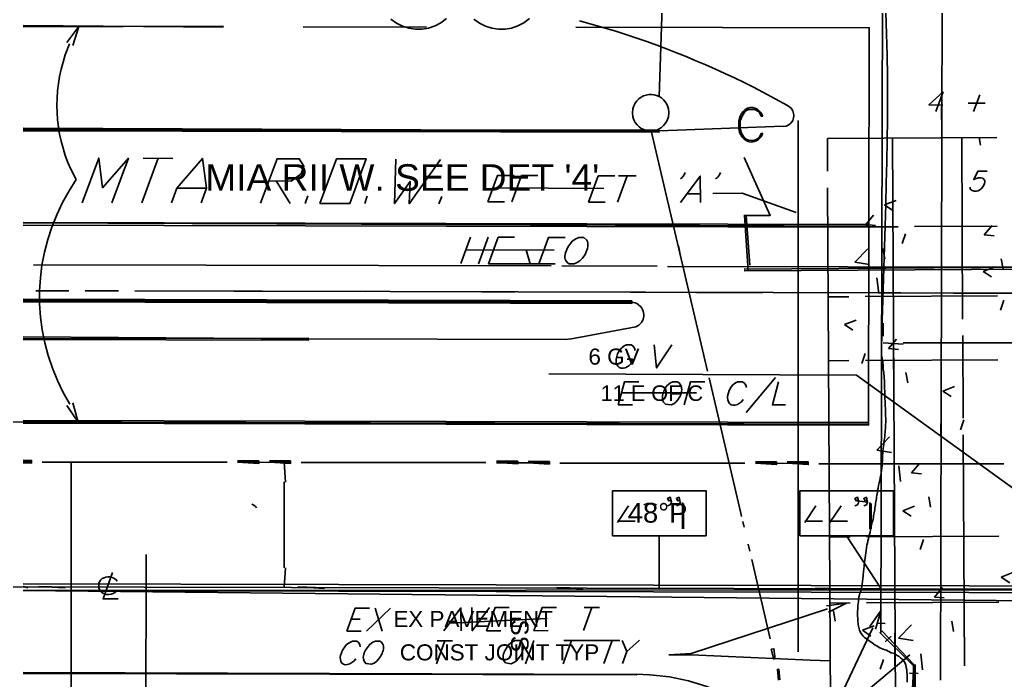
# Model space of a CAD drawing. Header units: feet. Extents: x 13 to 426, y 12 to 285.
# Drawn here: x 50.8 to 125.4, y 131 to 181.1 of the extents above; entities that cross this region are included whole.
import ezdxf
from ezdxf.enums import TextEntityAlignment as Align

# ---------------------------------------------------------------- set-up
doc = ezdxf.new("R2010")
doc.units = ezdxf.units.FT
doc.layers.add('ANOTACION', color=8, linetype='CONTINUOUS')
doc.layers.add('EJE_VIA', color=7, linetype='CONTINUOUS')
doc.styles.add('CAD_TEXT', font='Arial')

msp = doc.modelspace()

# ---------------------------------------------------------------- linework, layer by layer
at = {"layer": 'EJE_VIA'}
for p, q in [((120.467, 131.033), (120.692, 219.5)), ((99.167, 175.25), (100.067, 200.383)), ((115.967, 134.7), (116.117, 189.85)), ((51.033, 180.633), (66.2, 180.5)), ((51.033, 180.533), (66.2, 180.567)), ((72.217, 180.508), (81.567, 180.517)), ((120.133, 174.117), (120.683, 175.6)), ((122.983, 174.1), (123.467, 175.383)), ((122.583, 174.733), (123.867, 174.733)), ((120.558, 174.484), (120.583, 172.482)), ((109.7, 133.183), (109.7, 173.433)), ((99.2, 172.633), (51.033, 172.85)), ((51.033, 172.783), (99.2, 172.583)), ((51.033, 172.65), (99.2, 172.733)), ((51.033, 172.65), (99.2, 172.533)), ((98.583, 172.633), (102.85, 154.45)), ((99.196, 172.633), (108.57, 172.992)), ((111.917, 172.067), (124.75, 172.133)), ((111.917, 172.067), (111.933, 169.583)), ((116.833, 172.1), (117.067, 128.35)), ((122.083, 172.117), (122.15, 158.383)), ((123.4, 172.133), (123.5, 171.567)), ((60, 167.183), (61.25, 170.567)), ((60.117, 170.567), (62.367, 170.55)), ((70.183, 168.85), (71.25, 167.15)), ((96.033, 167.233), (96.767, 169.233)), ((96.1, 169.233), (97.433, 169.233)), ((62.667, 168.3), (64.917, 168.3)), ((86.6, 168.317), (94.983, 168.283)), ((111.933, 168.333), (112.15, 128.333)), ((72.383, 167.15), (72.583, 167.717)), ((76.883, 167.133), (77.083, 167.7)), ((82.5, 167.117), (82.717, 167.683)), ((86.217, 167.267), (87.467, 167.267)), ((93.833, 167.233), (95.083, 167.233)), ((101.317, 167.883), (102.283, 167.883)), ((116.25, 167.033), (117.117, 167.367)), ((116.25, 167.033), (116.867, 166.617)), ((51.033, 165.667), (115.05, 165.417)), ((105.6, 166.233), (107.583, 166.233)), ((105.648, 166.235), (105.912, 162.052)), ((105.759, 166.244), (106.053, 162.467)), ((114.817, 165.55), (115.417, 166.267)), ((111.95, 165.367), (117.267, 165.383)), ((114.817, 165.55), (115.567, 165.483)), ((118.517, 165.4), (124.767, 165.433)), ((123.783, 164.767), (124.383, 165.483)), ((84.167, 162.6), (84.9, 164.6)), ((85.5, 162.583), (86.233, 164.583)), ((117.583, 164.1), (117.833, 164.85)), ((123.783, 164.767), (124.533, 164.7)), ((84.55, 163.633), (91.217, 163.617)), ((89.117, 163.633), (89.4, 162.583)), ((100.633, 163.933), (100.8, 163.15)), ((113.983, 162.7), (114.967, 163.717)), ((116.117, 163.733), (116.267, 162.95)), ((113.983, 162.7), (115.1, 162.533)), ((125.083, 162.95), (125.233, 162.167)), ((51.8, 162.508), (91, 162.433)), ((86.267, 162.583), (91.317, 162.567)), ((91.8, 162.408), (99.017, 162.4)), ((99.817, 162.375), (147.017, 162.283)), ((105.616, 162.176), (147.917, 162.47)), ((105.617, 162.036), (148.365, 162.323)), ((123.7, 162), (124.583, 162.333)), ((123.717, 162), (124.333, 161.583)), ((115.667, 161.517), (115.8, 160.333)), ((51.983, 160.533), (54.483, 160.533)), ((55.733, 160.533), (58.233, 160.517)), ((59.483, 160.517), (148.25, 160.283)), ((66.983, 160.5), (76.983, 160.467)), ((85.733, 160.45), (88.233, 160.433)), ((51.033, 159.867), (97.1, 159.633)), ((51.033, 159.767), (97.1, 159.767)), ((51.033, 159.7), (97.1, 159.7)), ((97, 160.417), (107, 160.383)), ((111.983, 160.083), (113.533, 160.083)), ((114.783, 160.1), (124.783, 160.15)), ((115.75, 160.367), (144.5, 160.283)), ((125.033, 159.067), (125.283, 159.817)), ((113.2, 157.967), (114.083, 158.317)), ((92.533, 156.9), (97.4, 157.8)), ((113.2, 157.967), (113.833, 157.55)), ((116.15, 157.083), (116.15, 158.083)), ((72.65, 156.9), (51.033, 157.033)), ((51.033, 156.9), (72.65, 156.95)), ((51.033, 156.833), (72.65, 156.8)), ((112, 154.567), (112, 157.083)), ((116.55, 156.15), (117.15, 156.867)), ((116.917, 154.6), (116.917, 157.1)), ((122.183, 150.883), (122.167, 157.133)), ((116.15, 156.59), (117.66, 156.497)), ((116.55, 156.15), (117.3, 156.083)), ((117.65, 156.583), (133.233, 156.583)), ((112, 155.233), (113.55, 155.25)), ((114.533, 155.033), (114.783, 155.783)), ((114.8, 155.25), (124.817, 155.3)), ((105.767, 151.3), (107.983, 153.967)), ((117.85, 154.333), (118, 153.55)), ((120.667, 152.933), (121.533, 153.283)), ((96.333, 152.8), (102, 152.8)), ((120.667, 152.933), (121.283, 152.517)), ((96.083, 151.883), (97.167, 151.883)), ((122, 150), (122.25, 150.75)), ((44.933, 150.617), (115.017, 150.417)), ((120.492, 150.484), (120.517, 148.482)), ((115.65, 148.467), (116.617, 149.467)), ((122.2, 149.633), (122.283, 132.117)), ((115.65, 148.467), (116.767, 148.283)), ((51.667, 147.683), (51.033, 147.7)), ((51.667, 147.683), (51.033, 147.617)), ((51.033, 147.533), (51.667, 147.683)), ((51.033, 147.517), (51.667, 147.583)), ((51.667, 147.583), (51.033, 147.517)), ((51.667, 147.483), (51.033, 147.5)), ((52.467, 147.558), (66.467, 147.55)), ((54.667, 147.567), (54.667, 146.067)), ((67.265, 147.525), (71.268, 147.55)), ((69.8, 147.55), (70.3, 147.55)), ((70.793, 147.55), (70.886, 146.04)), ((72.067, 147.525), (86.067, 147.517)), ((86.865, 147.491), (90.868, 147.5)), ((91.667, 147.475), (105.667, 147.467)), ((106.465, 147.441), (110.468, 147.467)), ((111.267, 147.425), (125.267, 147.433)), ((117.317, 147.267), (117.45, 146.083)), ((118.283, 146.733), (118.883, 147.45)), ((118.283, 146.733), (119.033, 146.667)), ((54.65, 86.117), (54.667, 146.067)), ((70.8, 139.55), (70.8, 146.05)), ((119.6, 144.917), (119.733, 144.133)), ((96.017, 142.983), (96.867, 144.233)), ((100.95, 142.5), (100.95, 144.5)), ((101.033, 144.417), (101.033, 142.5)), ((110.2, 142.983), (111.05, 144.233)), ((112.1, 142.983), (112.95, 144.233)), ((114.2, 144.617), (114.95, 144.517)), ((115.133, 142.5), (115.133, 144.5)), ((115.217, 144.417), (115.217, 142.5)), ((117.617, 143.867), (118.5, 144.217)), ((117.633, 143.867), (118.25, 143.45)), ((96.017, 143.083), (97.35, 143.083)), ((105.517, 143.05), (105.617, 142.633)), ((110.2, 143.083), (111.533, 143.083)), ((112.1, 143.083), (113.433, 143.083)), ((99.183, 137.983), (99.183, 141.983)), ((112.1, 141.883), (113.633, 141.9)), ((113.367, 141.983), (115.983, 137.95)), ((114.883, 141.9), (124.883, 141.95)), ((105.917, 141.35), (106.033, 140.817)), ((118.95, 140.933), (119.2, 141.683)), ((60.333, 140.567), (60.333, 139.067)), ((70.793, 138.05), (70.886, 139.56)), ((106.183, 140.167), (107.583, 134.183)), ((60.283, 81.583), (60.333, 139.067)), ((125.083, 138.833), (125.967, 139.183)), ((125.083, 138.833), (125.717, 138.417)), ((44.917, 138.117), (163.767, 137.846)), ((120.017, 137.333), (120.617, 138.05)), ((51.033, 137.833), (137.433, 137.9)), ((51.033, 137.833), (140.267, 136.9)), ((91.433, 138), (93.434, 138.013)), ((111.033, 137.95), (113.034, 137.963)), ((120.017, 137.333), (120.767, 137.267)), ((93.45, 134.8), (94.083, 136.55)), ((93.5, 136.55), (94.667, 136.55)), ((112.1, 136.883), (113.633, 136.9)), ((114.883, 136.9), (124.883, 136.95)), ((77.033, 134.75), (78.833, 136.5)), ((77.667, 136.5), (78.2, 134.75)), ((112.367, 136.3), (112.5, 135.517)), ((75.867, 135.667), (76.533, 135.667)), ((83.333, 135.35), (90.7, 135.717)), ((114.583, 134.817), (115.45, 135.15)), ((115.65, 135.35), (116.3, 135.333)), ((117.3, 134.217), (118.283, 135.233)), ((121.333, 135.517), (121.467, 134.733)), ((75.533, 134.75), (76.617, 134.75)), ((86.117, 134.783), (87.2, 134.783)), ((89.7, 134.783), (90.783, 134.8)), ((112.117, 132.067), (112.117, 134.567)), ((114.583, 134.817), (115.2, 134.383)), ((116.283, 133.933), (116.733, 134.383)), ((117.033, 132.1), (117.033, 134.6)), ((82.317, 132.267), (82.95, 134.017)), ((82.367, 134.017), (83.533, 134.017)), ((89.067, 132.283), (89.7, 134.033)), ((91.9, 132.283), (92.533, 134.05)), ((91.95, 134.05), (96.2, 134.05)), ((94.983, 132.3), (95.617, 134.05)), ((96.733, 133.217), (97.7, 134.067)), ((117.3, 134.217), (118.417, 134.033)), ((113.733, 129.267), (118.167, 132.967)), ((118.983, 133.033), (119.117, 131.833)), ((110.622, 132.567), (112.117, 132.499)), ((115.917, 131.867), (116.167, 132.617)), ((118.442, 132.218), (118.467, 130.399)), ((51.033, 131.617), (97.45, 131.467)), ((118.133, 131.567), (118.783, 131.55))]:
    msp.add_line(p, q, dxfattribs=at)
for points in [[(116.327, 181.587), (116.392, 179.989), (116.436, 178.384), (116.461, 176.773), (116.469, 175.159), (116.462, 173.542), (116.442, 171.923), (116.411, 170.304), (116.373, 168.686), (116.327, 167.07), (116.278, 165.457), (116.227, 163.848), (116.177, 162.245), (116.129, 160.649), (116.085, 159.061), (116.049, 157.482), (116.021, 155.914), (116.019, 155.801), (116.023, 155.652), (116.033, 155.545), (116.056, 155.406), (116.083, 155.284), (116.108, 155.169), (116.123, 155.048), (116.127, 154.921), (116.135, 154.764), (116.148, 154.618), (116.164, 154.479), (116.181, 154.347), (116.198, 154.218), (116.211, 154.089), (116.221, 153.959), (116.229, 153.696), (116.235, 153.502), (116.242, 153.309), (116.248, 153.119), (116.255, 152.929), (116.262, 152.741), (116.268, 152.554), (116.275, 152.368), (116.282, 152.181), (116.289, 151.995), (116.296, 151.808), (116.303, 151.621), (116.309, 151.433), (116.315, 151.243), (116.321, 151.052), (116.327, 150.86), (116.329, 150.713), (116.328, 150.565), (116.324, 150.416), (116.318, 150.265), (116.309, 150.113), (116.298, 149.96), (116.285, 149.807), (116.27, 149.653), (116.254, 149.499), (116.237, 149.345), (116.219, 149.191), (116.2, 149.038), (116.181, 148.885), (116.162, 148.734), (116.143, 148.583), (116.124, 148.434), (116.105, 148.243), (116.092, 148.055), (116.084, 147.869), (116.078, 147.683), (116.071, 147.496), (116.061, 147.307), (116.045, 147.115), (116.021, 146.918), (115.991, 146.731), (115.956, 146.543), (115.917, 146.355), (115.876, 146.166), (115.834, 145.977), (115.793, 145.786), (115.755, 145.594), (115.719, 145.401), (115.699, 145.279), (115.679, 145.158), (115.66, 145.037), (115.641, 144.916), (115.623, 144.796), (115.605, 144.676), (115.587, 144.557), (115.569, 144.437), (115.551, 144.318), (115.533, 144.199), (115.515, 144.08), (115.497, 143.961), (115.478, 143.842), (115.458, 143.722), (115.438, 143.603), (115.418, 143.483), (115.396, 143.369), (115.371, 143.252), (115.344, 143.133), (115.316, 143.015), (115.288, 142.899), (115.261, 142.786), (115.236, 142.677), (115.215, 142.574), (115.181, 142.407), (115.142, 142.24), (115.1, 142.075), (115.058, 141.911), (115.016, 141.748), (114.976, 141.585), (114.94, 141.423), (114.909, 141.26), (114.878, 141.065), (114.851, 140.872), (114.826, 140.682), (114.803, 140.494), (114.781, 140.307), (114.758, 140.12), (114.734, 139.933), (114.707, 139.744), (114.691, 139.633), (114.677, 139.523), (114.664, 139.415), (114.653, 139.308), (114.642, 139.201), (114.631, 139.095), (114.622, 138.989), (114.612, 138.883), (114.602, 138.778), (114.592, 138.672), (114.581, 138.566), (114.569, 138.459), (114.556, 138.352), (114.542, 138.244), (114.526, 138.135), (114.509, 138.025), (114.481, 137.916), (114.435, 137.779), (114.383, 137.637), (114.337, 137.514), (114.296, 137.335), (114.277, 137.171), (114.258, 137.01), (114.242, 136.852), (114.227, 136.698), (114.215, 136.549), (114.207, 136.407), (114.203, 136.271), (114.204, 136.038), (114.206, 135.882), (114.21, 135.735), (114.215, 135.598), (114.223, 135.47), (114.233, 135.35), (114.246, 135.236), (114.264, 135.129), (114.286, 135.027), (114.345, 134.835), (114.429, 134.654), (114.54, 134.477), (114.623, 134.37), (114.734, 134.282), (114.846, 134.208), (114.96, 134.127), (115.074, 134.028), (115.193, 133.936), (115.302, 133.863), (115.418, 133.781), (115.539, 133.7), (115.65, 133.633), (115.762, 133.568), (115.883, 133.498), (116.011, 133.427), (116.135, 133.381), (116.256, 133.347), (116.383, 133.308), (116.523, 133.242), (116.629, 133.174), (116.751, 133.116), (116.883, 133.085), (117.013, 133.048), (117.133, 132.971), (117.243, 132.89), (117.347, 132.837), (117.458, 132.743), (117.567, 132.638), (117.669, 132.553), (117.801, 132.323), (117.85, 132.168), (117.889, 132.005), (117.917, 131.833), (117.937, 131.654), (117.95, 131.471), (117.957, 131.283), (117.96, 131.093), (117.958, 130.901)], [(78.868, 181.096), (79.285, 180.795), (79.74, 180.569), (80.223, 180.418), (80.722, 180.345), (81.227, 180.348), (81.726, 180.429), (82.208, 180.59), (82.661, 180.829), (83.075, 181.15)], [(85.156, 181.091), (85.571, 180.789), (86.025, 180.563), (86.506, 180.413), (87.004, 180.339), (87.507, 180.342), (88.004, 180.424), (88.484, 180.585), (88.937, 180.826), (89.351, 181.147)], [(108.9, 174.567), (107.033, 175.583), (106.322, 175.948), (105.606, 176.305), (104.886, 176.653), (104.162, 176.992), (103.434, 177.323), (102.702, 177.645), (101.967, 177.959), (101.228, 178.264), (100.485, 178.561), (99.739, 178.849), (98.99, 179.129), (98.238, 179.4), (97.483, 179.663), (96.725, 179.917), (95.964, 180.163), (95.2, 180.4), (93.15, 180.983)], [(54.783, 179.1), (55.25, 180.55), (54.333, 179.333)], [(92.867, 180.5), (115.083, 180.45), (115.017, 150.45)], [(54.533, 179.233), (54.217, 178.4), (54.047, 177.857), (53.904, 177.312), (53.787, 176.765), (53.697, 176.218), (53.632, 175.67), (53.594, 175.122), (53.581, 174.574), (53.595, 174.027), (53.635, 173.481), (53.7, 172.937), (53.791, 172.395), (53.908, 171.856), (54.051, 171.32), (54.219, 170.787), (54.414, 170.258), (54.633, 169.733), (55.05, 168.95)], [(99.917, 174.017), (99.883, 174.317), (99.783, 174.617), (99.661, 174.821), (99.517, 174.993), (99.354, 175.135), (99.176, 175.246), (98.987, 175.328), (98.79, 175.379), (98.589, 175.4), (98.387, 175.393), (98.188, 175.356), (97.996, 175.291), (97.814, 175.197), (97.646, 175.076), (97.495, 174.927), (97.365, 174.75), (97.26, 174.547), (97.183, 174.317), (97.15, 174.017), (97.183, 173.7), (97.264, 173.472), (97.373, 173.27), (97.505, 173.096), (97.657, 172.949), (97.826, 172.829), (98.008, 172.738), (98.199, 172.674), (98.397, 172.639), (98.598, 172.633), (98.797, 172.656), (98.993, 172.708), (99.18, 172.789), (99.357, 172.901), (99.518, 173.042), (99.662, 173.214), (99.783, 173.417), (99.883, 173.7), (99.917, 174.017)], [(120.683, 175.6), (119.6, 174.617), (120.667, 174.6)], [(107.017, 173.767), (106.9, 174.017), (106.65, 174.25), (106.458, 174.368), (106.259, 174.42), (106.06, 174.414), (105.869, 174.358), (105.692, 174.257), (105.536, 174.121), (105.409, 173.955), (105.317, 173.767), (105.2, 173.4), (105.2, 172.8), (105.229, 172.67), (105.269, 172.544), (105.319, 172.423), (105.379, 172.308), (105.448, 172.201), (105.611, 172.017), (105.804, 171.881), (105.91, 171.835), (106.022, 171.805), (106.139, 171.793), (106.261, 171.8), (106.387, 171.828), (106.517, 171.877), (106.65, 171.95), (106.9, 172.2), (107.017, 172.433)], [(107.017, 173.767), (106.9, 173.767), (106.783, 174.017), (106.65, 174.133), (106.417, 174.25), (105.933, 174.25), (105.683, 174.133), (105.45, 173.767), (105.317, 173.4), (105.317, 172.8), (105.351, 172.671), (105.393, 172.549), (105.44, 172.435), (105.494, 172.33), (105.621, 172.149), (105.774, 172.014), (105.954, 171.931), (106.159, 171.907), (106.272, 171.92), (106.391, 171.95), (106.517, 171.999), (106.65, 172.067), (106.783, 172.2), (106.9, 172.433), (107.017, 172.433)], [(108.567, 172.967), (108.783, 173), (108.897, 173.046), (109, 173.105), (109.168, 173.255), (109.287, 173.437), (109.355, 173.641), (109.369, 173.747), (109.37, 173.854), (109.357, 173.96), (109.331, 174.064), (109.29, 174.166), (109.167, 174.351), (108.9, 174.567)], [(55.5, 167.2), (56.75, 170.583), (57.033, 168.333), (59, 170.567), (57.75, 167.2)], [(62.25, 167.183), (62.667, 168.3), (64.617, 170.55), (64.917, 168.3), (64.5, 167.183)], [(69, 167.167), (70.25, 170.533), (71.933, 170.533), (72.283, 169.967), (72.083, 169.4), (71.317, 168.833), (69.617, 168.85)], [(73.5, 167.15), (75.75, 167.133), (77, 170.517), (74.75, 170.517), (73.5, 167.15)], [(79.25, 170.5), (79.133, 167.133), (80.317, 168.817), (80.25, 167.117), (82.617, 170.483)], [(105.617, 170.617), (107.583, 166.233), (105.6, 166.233)], [(101.15, 169.5), (101.083, 169.317), (100.917, 169.117), (100.783, 169.017)], [(103.817, 169.483), (103.75, 169.3), (103.583, 169.117), (103.45, 169.017)], [(124.017, 169.583), (123.3, 169.583), (123, 168.95), (123.1, 169.017), (123.346, 169.077), (123.538, 169.086), (123.679, 169.054), (123.825, 168.892), (123.838, 168.778), (123.816, 168.651), (123.764, 168.521), (123.686, 168.394), (123.585, 168.277), (123.466, 168.179), (123.332, 168.107), (123.188, 168.069), (123.037, 168.072), (122.884, 168.125), (122.733, 168.233), (122.717, 168.367)], [(55.05, 168.95), (54.5, 168.1), (54.002, 167.208), (53.567, 166.294), (53.194, 165.361), (52.884, 164.413), (52.636, 163.451), (52.451, 162.479), (52.329, 161.5), (52.27, 160.516), (52.274, 159.53), (52.341, 158.545), (52.471, 157.564), (52.663, 156.59), (52.919, 155.625), (53.239, 154.673), (53.621, 153.736), (54.067, 152.817), (54.567, 151.95)], [(86.217, 167.267), (86.95, 169.267), (88.2, 169.25)], [(88.033, 167.267), (88.767, 169.25), (90, 169.25)], [(93.833, 167.233), (94.567, 169.233), (95.817, 169.233)], [(100.8, 167.217), (102.283, 169.217), (102.317, 167.217)], [(109.55, 166.45), (105.467, 167.933), (103.25, 167.9)], [(51.033, 165.5), (115.05, 165.35), (115.05, 165.55), (51.033, 165.7)], [(86.267, 162.583), (87, 164.583), (88.233, 164.583)], [(90.067, 162.567), (90.8, 164.567), (92.05, 164.567)], [(93.1, 164.567), (92.867, 164.467), (92.6, 164.283), (92.46, 164.113), (92.387, 164.011), (92.316, 163.9), (92.249, 163.782), (92.187, 163.659), (92.133, 163.533), (92.09, 163.405), (92.059, 163.278), (92.042, 163.154), (92.042, 163.034), (92.06, 162.92), (92.1, 162.815), (92.251, 162.636), (92.367, 162.567), (92.733, 162.567), (92.967, 162.667), (93.161, 162.794), (93.35, 162.982), (93.438, 163.093), (93.52, 163.213), (93.595, 163.341), (93.659, 163.473), (93.713, 163.608), (93.754, 163.744), (93.78, 163.879), (93.789, 164.01), (93.781, 164.137), (93.754, 164.257), (93.705, 164.367), (93.467, 164.567), (93.1, 164.567)], [(51.033, 159.7), (97.1, 159.567), (97.1, 159.767), (51.033, 159.9)], [(97.4, 157.8), (97.633, 157.933), (97.742, 158.026), (97.832, 158.129), (97.904, 158.24), (97.958, 158.358), (97.994, 158.481), (98.014, 158.607), (98.017, 158.733), (98.004, 158.859), (97.974, 158.983), (97.929, 159.101), (97.869, 159.214), (97.793, 159.318), (97.6, 159.495), (97.482, 159.563), (97.35, 159.617), (97.1, 159.667)], [(72.65, 156.9), (92.067, 156.85), (92.533, 156.9)], [(97.35, 156.017), (97.317, 156.183), (97.183, 156.35), (97.05, 156.433), (96.717, 156.433), (96.517, 156.35), (96.317, 156.183), (96.183, 156.017), (96.033, 155.767), (95.917, 155.35), (95.933, 155.1), (95.96, 154.994), (96.043, 154.829), (96.157, 154.722), (96.295, 154.667), (96.447, 154.66), (96.607, 154.695), (96.766, 154.767), (96.915, 154.871), (97.1, 155.1), (97.167, 155.35), (96.75, 155.35)], [(98.8, 156.433), (98.983, 154.683), (100.133, 156.433)], [(128.3, 143.9), (114.117, 154.133), (90.817, 154.233)], [(105.417, 143.433), (105.367, 143.7), (102.967, 153.933)], [(96.083, 151.883), (96.55, 153.633), (97.633, 153.633)], [(100.217, 153.633), (100.033, 153.55), (99.817, 153.383), (99.696, 153.222), (99.587, 153.031), (99.539, 152.927), (99.498, 152.821), (99.465, 152.712), (99.442, 152.603), (99.429, 152.495), (99.428, 152.389), (99.44, 152.287), (99.511, 152.1), (99.651, 151.945), (100.083, 151.883), (100.283, 151.967), (100.45, 152.103), (100.602, 152.277), (100.73, 152.478), (100.782, 152.586), (100.825, 152.697), (100.857, 152.81), (100.878, 152.924), (100.886, 153.037), (100.881, 153.148), (100.86, 153.256), (100.824, 153.36), (100.7, 153.55), (100.55, 153.633), (100.217, 153.633)], [(101.083, 151.883), (101.55, 153.633), (102.633, 153.633)], [(105.783, 153.217), (105.733, 153.383), (105.617, 153.55), (105.467, 153.633), (105.133, 153.633), (104.95, 153.55), (104.733, 153.383), (104.617, 153.217), (104.467, 152.967), (104.35, 152.55), (104.347, 152.447), (104.367, 152.262), (104.421, 152.108), (104.506, 151.987), (104.62, 151.904), (104.759, 151.863), (104.92, 151.867), (105.102, 151.92), (105.4, 152.133), (105.533, 152.3)], [(108.217, 153.633), (107.75, 151.883), (108.75, 151.883)], [(54.8, 152.05), (55.183, 150.583), (54.333, 151.85)], [(51.033, 150.5), (115.017, 150.35), (115.017, 150.55), (51.033, 150.7)], [(51.033, 147.5), (51.667, 147.483), (51.667, 147.683), (51.033, 147.7)], [(67.267, 147.55), (68.867, 147.45), (68.867, 147.65), (67.267, 147.65)], [(69.667, 147.55), (71.267, 147.45), (71.267, 147.65), (69.667, 147.65)], [(86.867, 147.517), (88.467, 147.417), (88.467, 147.617), (86.867, 147.617)], [(89.267, 147.5), (90.867, 147.4), (90.867, 147.6), (89.267, 147.6)], [(106.467, 147.467), (108.067, 147.367), (108.067, 147.567), (106.467, 147.567)], [(108.867, 147.467), (110.467, 147.367), (110.467, 147.567), (108.867, 147.567)], [(95.65, 141.983), (95.65, 145.383), (102.733, 145.383), (102.733, 141.983), (95.65, 141.983)], [(100.1, 144.7), (99.917, 144.617), (99.817, 144.8), (100.017, 144.9), (100.1, 144.517), (100.017, 144.317), (99.817, 144.233)], [(100.767, 144.7), (100.583, 144.617), (100.483, 144.8), (100.683, 144.9), (100.767, 144.517), (100.683, 144.317), (100.483, 144.233)], [(109.833, 141.983), (109.833, 145.383), (116.917, 145.383), (116.917, 141.983), (109.833, 141.983)], [(114.283, 144.7), (114.1, 144.617), (114, 144.8), (114.2, 144.9), (114.283, 144.517), (114.2, 144.317), (114, 144.233)], [(114.95, 144.7), (114.767, 144.617), (114.667, 144.8), (114.867, 144.9), (114.95, 144.517), (114.867, 144.317), (114.667, 144.233)], [(68.333, 144.367), (68.483, 144.3), (68.617, 144.183), (68.7, 144.083)], [(98.967, 144.317), (98.683, 144.417), (98.3, 144.417), (98.017, 144.317)], [(58.133, 138.533), (58.05, 138.667), (57.85, 138.783), (57.724, 138.836), (57.584, 138.864), (57.437, 138.866), (57.289, 138.845), (57.148, 138.8), (57.02, 138.733), (56.913, 138.644), (56.833, 138.533), (56.75, 138.35), (56.75, 138.033), (56.824, 137.868), (56.925, 137.737), (57.049, 137.64), (57.191, 137.575), (57.347, 137.54), (57.511, 137.533), (57.681, 137.554), (57.85, 137.6), (58.05, 137.733), (58.133, 137.85)], [(57.8, 139.2), (57.083, 137.2), (58.217, 137.2)], [(51.033, 137.833), (134.55, 137.65), (134.55, 138.15), (51.033, 138.333)], [(51.417, 138.083), (51.033, 138.133), (51.417, 138.033)], [(54.217, 138.083), (52.217, 138.133), (54.217, 138.033)], [(73.833, 138.033), (71.833, 138.1), (73.833, 137.983)], [(93.433, 138), (91.433, 138.05), (93.433, 137.95)], [(113.033, 137.95), (111.033, 138), (113.033, 137.9)], [(89.7, 134.783), (90.333, 136.55), (91.417, 136.55)], [(111.85, 136.667), (113.35, 136.883), (112, 136.183)], [(75.533, 134.75), (76.167, 136.5), (77.25, 136.5)], [(82.867, 134.767), (84.167, 136.517), (84.2, 134.767)], [(85, 136.533), (85.033, 134.783), (86.333, 136.533)], [(86.117, 134.783), (86.75, 136.533), (87.833, 136.533)], [(111.933, 136.433), (101.6, 133.067), (99.917, 132.967)], [(115.117, 135.1), (115.983, 136.35), (115.567, 134.9)], [(115.35, 135), (100.3, 103.15), (64.733, 103.15)], [(118.467, 132.217), (116.033, 134.767), (115.9, 134.633), (118.4, 132.15)], [(118.467, 132.217), (116.033, 134.767), (115.9, 134.633), (118.4, 132.15)], [(76.55, 133.567), (76.517, 133.733), (76.417, 133.9), (76.283, 133.983), (75.95, 133.983), (75.75, 133.9), (75.517, 133.733), (75.383, 133.567), (75.2, 133.317), (75.05, 132.9), (75.039, 132.794), (75.046, 132.606), (75.089, 132.451), (75.166, 132.331), (75.273, 132.25), (75.408, 132.211), (75.568, 132.217), (75.751, 132.271), (76.067, 132.483), (76.217, 132.65)], [(77.7, 134), (77.5, 133.917), (77.267, 133.75), (77.136, 133.6), (77.009, 133.415), (76.95, 133.313), (76.898, 133.207), (76.853, 133.098), (76.817, 132.988), (76.793, 132.878), (76.78, 132.771), (76.783, 132.666), (76.837, 132.474), (76.968, 132.314), (77.4, 132.25), (77.6, 132.333), (77.768, 132.454), (77.931, 132.621), (78.077, 132.824), (78.14, 132.934), (78.195, 133.049), (78.24, 133.165), (78.274, 133.283), (78.296, 133.4), (78.304, 133.514), (78.296, 133.624), (78.271, 133.729), (78.167, 133.917), (78.033, 134), (77.7, 134)], [(88.283, 134.033), (88.083, 133.95), (87.85, 133.783), (87.718, 133.633), (87.591, 133.448), (87.533, 133.347), (87.481, 133.241), (87.436, 133.133), (87.401, 133.024), (87.377, 132.915), (87.365, 132.808), (87.367, 132.704), (87.421, 132.511), (87.552, 132.349), (87.983, 132.283), (88.183, 132.367), (88.351, 132.487), (88.514, 132.655), (88.66, 132.857), (88.723, 132.968), (88.778, 133.082), (88.824, 133.199), (88.858, 133.316), (88.879, 133.433), (88.887, 133.547), (88.879, 133.658), (88.855, 133.763), (88.75, 133.95), (88.617, 134.033), (88.283, 134.033)], [(96.367, 134.05), (96.733, 133.217), (96.4, 132.3)], [(110.617, 132.567), (101.617, 132.95), (99.917, 132.967)], [(107.95, 132.633), (107.867, 133.417), (107.667, 133.383), (107.85, 132.617)], [(107.95, 132.633), (107.867, 133.417), (107.667, 133.383), (107.85, 132.617)], [(118.467, 132.217), (118.367, 130.4), (118.567, 130.4), (118.567, 132.217)], [(51.033, 131.533), (97.45, 131.433), (51.033, 131.633)], [(113.417, 115.45), (113.4, 116.45), (113.238, 117.938), (112.945, 119.383), (112.526, 120.777), (111.987, 122.114), (111.336, 123.388), (110.577, 124.593), (109.717, 125.723), (108.763, 126.77), (107.72, 127.73), (106.596, 128.595), (105.395, 129.359), (104.124, 130.016), (102.79, 130.56), (101.398, 130.985), (99.955, 131.284), (98.467, 131.45), (97.45, 131.483)], [(108.317, 131.067), (108.233, 131.867), (108.133, 131.85), (108.217, 131.05)]]:
    msp.add_lwpolyline(points, dxfattribs=at)

# ---------------------------------------------------------------- texts
at = {"layer": 'ANOTACION', "style": 'CAD_TEXT'}
for s, height, p in [("MIA RII W. SEE DET '4'", 2.01384, (79.727, 169.11)), ('6 GV', 1.2159, (95.759, 155.545)), ('11 E OF C', 1.1779, (98.625, 152.778)), ('48°P', 1.4819, (99.059, 143.712)), ('EX PAVEMENT', 1.2159, (85.093, 135.679)), ('CONST JOINT TYP', 1.2159, (87.093, 133.146))]:
    msp.add_text(s, height=height, dxfattribs=at).set_placement(p, align=Align.MIDDLE_CENTER)
msp.add_text('SS', height=1.3299, rotation=270, dxfattribs=at).set_placement((88.626, 134.413), align=Align.MIDDLE_CENTER)

doc.saveas('drawing.dxf')
